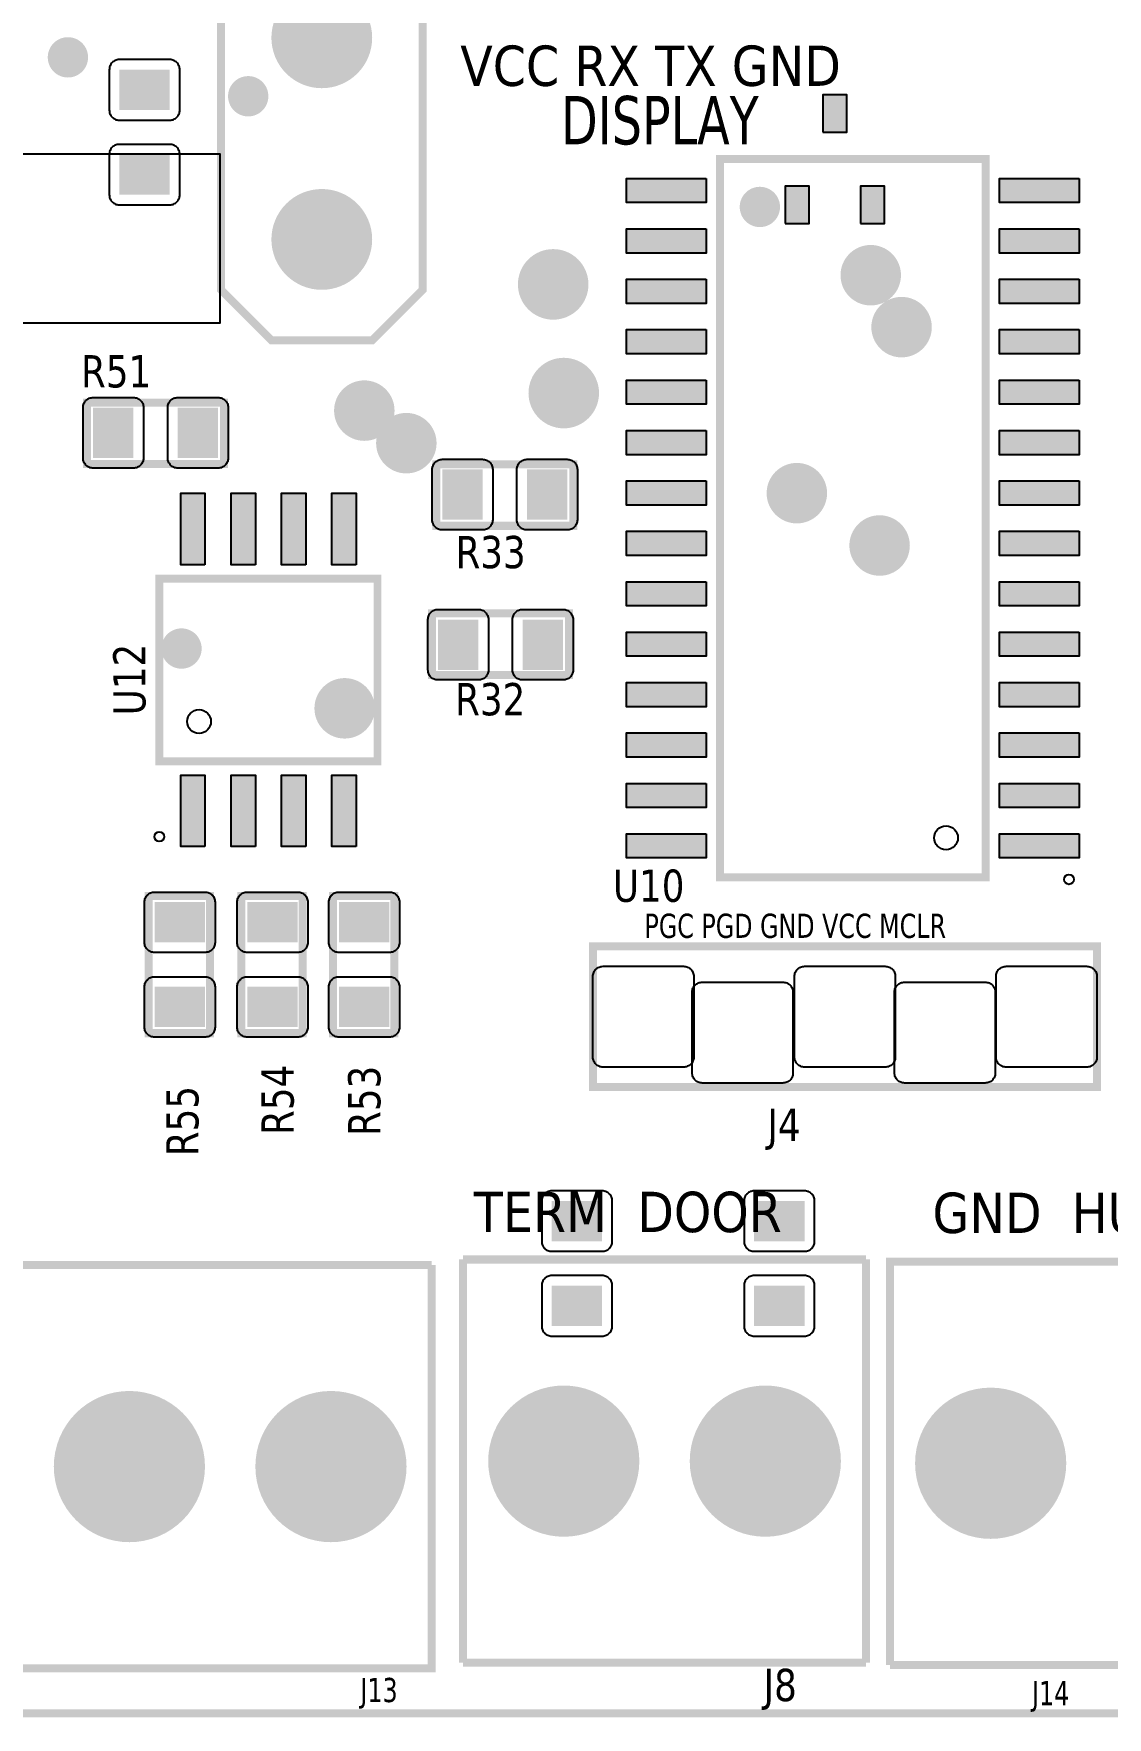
# Model space of a CAD drawing. Header units: millimetres. Extents: x 124 to 302, y 105 to 223.
# Drawn here: x 297.014 to 298.079, y 218.591 to 220.261 of the extents above; entities that cross this region are included whole.
import ezdxf

# ---------------------------------------------------------------- set-up
doc = ezdxf.new("R2010")
doc.units = ezdxf.units.MM
doc.layers.add('DESC', color=250, linetype='Continuous')
doc.styles.get("Standard").update_dxf_attribs({"font": 'tahoma.ttf'})

# ---------------------------------------------------------------- blocks, each defined once
blk = doc.blocks.new('RPAD')
blk.add_trace([(-0.5, -0.5), (-0.5, 0.5), (0.5, -0.5), (0.5, 0.5)])
blk = doc.blocks.new('EPAD')
at = {"const_width": 0.5}
blk.add_lwpolyline([(-0.25, 0, 1), (0.25, 0, 1)], format="xyb", close=True, dxfattribs=at)
blk = doc.blocks.new('PCB_CamaraClimatica')
for points, const_width in [([(147.0389, 110.574), (153.4499, 110.574), (153.4499, 115.4463), (147.0389, 115.4463), (147.0389, 110.574)], 0.008), ([(147.0389, 110.574), (153.4499, 110.574), (153.4499, 115.4463), (147.0389, 115.4463), (147.0389, 110.574)], 0.008), ([(147.0389, 110.574), (153.4499, 110.574), (153.4499, 115.4463), (147.0389, 115.4463), (147.0389, 110.574)], 0.008), ([(149.1809, 112.2859), (149.1809, 111.9859), (149.1309, 111.9359), (149.0309, 111.9359), (148.9809, 111.9859), (148.9809, 112.2859), (149.0309, 112.3359), (149.1309, 112.3359), (149.1809, 112.2859)], 0.008), ([(149.1809, 112.2859), (149.1809, 111.9859), (149.1309, 111.9359), (149.0309, 111.9359), (148.9809, 111.9859), (148.9809, 112.2859), (149.0309, 112.3359), (149.1309, 112.3359), (149.1809, 112.2859)], 0.008), ([(149.1809, 112.2859), (149.1809, 111.9859), (149.1309, 111.9359), (149.0309, 111.9359), (148.9809, 111.9859), (148.9809, 112.2859), (149.0309, 112.3359), (149.1309, 112.3359), (149.1809, 112.2859)], 0.008), ([(149.7396, 112.1157), (149.4759, 112.1157), (149.4759, 111.4031), (149.7396, 111.4031), (149.7396, 112.1157)], 0.00787), ([(149.7396, 112.1157), (149.4759, 112.1157), (149.4759, 111.4031), (149.7396, 111.4031), (149.7396, 112.1157)], 0.00787), ([(149.7396, 112.1157), (149.4759, 112.1157), (149.4759, 111.4031), (149.7396, 111.4031), (149.7396, 112.1157)], 0.00787), ([(148.848, 111.8131), (148.984, 111.8131), (148.984, 111.8741), (148.848, 111.8741), (148.848, 111.8131)], 0.008), ([(148.848, 111.8131), (148.984, 111.8131), (148.984, 111.8741), (148.848, 111.8741), (148.848, 111.8131)], 0.008), ([(148.848, 111.8131), (148.984, 111.8131), (148.984, 111.8741), (148.848, 111.8741), (148.848, 111.8131)], 0.008), ([(149.1945, 111.7518), (149.3305, 111.7518), (149.3305, 111.8128), (149.1945, 111.8128), (149.1945, 111.7518)], 0.008), ([(149.1945, 111.7518), (149.3305, 111.7518), (149.3305, 111.8128), (149.1945, 111.8128), (149.1945, 111.7518)], 0.008), ([(149.1945, 111.7518), (149.3305, 111.7518), (149.3305, 111.8128), (149.1945, 111.8128), (149.1945, 111.7518)], 0.008), ([(149.1362, 111.5183), (149.1362, 111.6994), (148.9197, 111.6994), (148.9197, 111.5183), (149.1362, 111.5183)], 0.00787), ([(149.1362, 111.5183), (149.1362, 111.6994), (148.9197, 111.6994), (148.9197, 111.5183), (149.1362, 111.5183)], 0.00787), ([(149.1362, 111.5183), (149.1362, 111.6994), (148.9197, 111.6994), (148.9197, 111.5183), (149.1362, 111.5183)], 0.00787), ([(149.1902, 111.6039), (149.3262, 111.6039), (149.3262, 111.6649), (149.1902, 111.6649), (149.1902, 111.6039)], 0.008), ([(149.1902, 111.6039), (149.3262, 111.6039), (149.3262, 111.6649), (149.1902, 111.6649), (149.1902, 111.6039)], 0.008), ([(149.1902, 111.6039), (149.3262, 111.6039), (149.3262, 111.6649), (149.1902, 111.6649), (149.1902, 111.6039)], 0.008), ([(148.909, 111.2486), (148.97, 111.2486), (148.97, 111.3846), (148.909, 111.3846), (148.909, 111.2486)], 0.008), ([(148.909, 111.2486), (148.97, 111.2486), (148.97, 111.3846), (148.909, 111.3846), (148.909, 111.2486)], 0.008), ([(148.909, 111.2486), (148.97, 111.2486), (148.97, 111.3846), (148.909, 111.3846), (148.909, 111.2486)], 0.008), ([(149.001, 111.2486), (149.062, 111.2486), (149.062, 111.3846), (149.001, 111.3846), (149.001, 111.2486)], 0.008), ([(149.001, 111.2486), (149.062, 111.2486), (149.062, 111.3846), (149.001, 111.3846), (149.001, 111.2486)], 0.008), ([(149.001, 111.2486), (149.062, 111.2486), (149.062, 111.3846), (149.001, 111.3846), (149.001, 111.2486)], 0.008), ([(149.092, 111.2486), (149.153, 111.2486), (149.153, 111.3846), (149.092, 111.3846), (149.092, 111.2486)], 0.008), ([(149.092, 111.2486), (149.153, 111.2486), (149.153, 111.3846), (149.092, 111.3846), (149.092, 111.2486)], 0.008), ([(149.092, 111.2486), (149.153, 111.2486), (149.153, 111.3846), (149.092, 111.3846), (149.092, 111.2486)], 0.008), ([(149.35, 111.1952), (149.85, 111.1952), (149.85, 111.3346), (149.35, 111.3346), (149.35, 111.1952)], 0.008), ([(149.35, 111.1952), (149.85, 111.1952), (149.85, 111.3346), (149.35, 111.3346), (149.35, 111.1952)], 0.008), ([(149.35, 111.1952), (149.85, 111.1952), (149.85, 111.3346), (149.35, 111.3346), (149.35, 111.1952)], 0.008), ([(149.19, 111.0187), (149.19, 110.6187), (148.39, 110.6187)], 0.008), ([(148.39, 111.0187), (149.19, 111.0187)], 0.008), ([(149.19, 111.0187), (149.19, 110.6187), (148.39, 110.6187)], 0.008), ([(148.39, 111.0187), (149.19, 111.0187)], 0.008), ([(149.19, 111.0187), (149.19, 110.6187), (148.39, 110.6187)], 0.008), ([(148.39, 111.0187), (149.19, 111.0187)], 0.008), ([(149.221, 110.6241), (149.221, 111.0241)], 0.008), ([(149.621, 111.0241), (149.221, 111.0241)], 0.008), ([(149.221, 110.6241), (149.221, 111.0241)], 0.008), ([(149.621, 111.0241), (149.221, 111.0241)], 0.008), ([(149.221, 110.6241), (149.221, 111.0241)], 0.008), ([(149.621, 111.0241), (149.221, 111.0241)], 0.008), ([(149.621, 110.6241), (149.621, 111.0241)], 0.008), ([(149.621, 110.6241), (149.621, 111.0241)], 0.008), ([(149.621, 110.6241), (149.621, 111.0241)], 0.008), ([(149.6446, 110.622), (149.6446, 111.022), (150.4446, 111.022)], 0.008), ([(149.6446, 110.622), (149.6446, 111.022), (150.4446, 111.022)], 0.008), ([(149.6446, 110.622), (149.6446, 111.022), (150.4446, 111.022)], 0.008), ([(149.621, 110.6241), (149.221, 110.6241)], 0.008), ([(149.621, 110.6241), (149.221, 110.6241)], 0.008), ([(149.621, 110.6241), (149.221, 110.6241)], 0.008), ([(150.4446, 110.622), (149.6446, 110.622)], 0.008), ([(150.4446, 110.622), (149.6446, 110.622)], 0.008), ([(150.4446, 110.622), (149.6446, 110.622)], 0.008)]:
    blk.add_lwpolyline(points, dxfattribs=dict(const_width=const_width))
for points in [[(148.94, 112.1642), (148.94, 112.2042), (148.94, 112.2052), (148.9398, 112.2062), (148.9396, 112.2072), (148.9392, 112.2081), (148.9388, 112.209), (148.9383, 112.2098), (148.9378, 112.2106), (148.9371, 112.2113), (148.9364, 112.212), (148.9356, 112.2125), (148.9348, 112.213), (148.9339, 112.2134), (148.933, 112.2138), (148.932, 112.214), (148.931, 112.2142), (148.93, 112.2142), (148.88, 112.2142), (148.879, 112.2142), (148.878, 112.214), (148.877, 112.2138), (148.8761, 112.2134), (148.8752, 112.213), (148.8744, 112.2125), (148.8736, 112.212), (148.8729, 112.2113), (148.8723, 112.2106), (148.8717, 112.2098), (148.8712, 112.209), (148.8708, 112.2081), (148.8704, 112.2072), (148.8702, 112.2062), (148.8701, 112.2052), (148.87, 112.2042), (148.87, 112.1642), (148.8701, 112.1632), (148.8702, 112.1622), (148.8704, 112.1612), (148.8708, 112.1603), (148.8712, 112.1594), (148.8717, 112.1586), (148.8723, 112.1578), (148.8729, 112.1571), (148.8736, 112.1565), (148.8744, 112.1559), (148.8752, 112.1554), (148.8761, 112.155), (148.877, 112.1546), (148.878, 112.1544), (148.879, 112.1543), (148.88, 112.1542), (148.93, 112.1542), (148.931, 112.1543), (148.932, 112.1544), (148.933, 112.1546), (148.9339, 112.155), (148.9348, 112.1554), (148.9356, 112.1559), (148.9364, 112.1565), (148.9371, 112.1571), (148.9378, 112.1578), (148.9383, 112.1586), (148.9388, 112.1594), (148.9392, 112.1603), (148.9396, 112.1612), (148.9398, 112.1622), (148.94, 112.1632), (148.94, 112.1642)], [(149.578, 112.1423), (149.602, 112.1423), (149.602, 112.1793), (149.578, 112.1793), (149.578, 112.1423)], [(148.94, 112.0802), (148.94, 112.1202), (148.94, 112.1212), (148.9398, 112.1222), (148.9396, 112.1232), (148.9392, 112.1241), (148.9388, 112.125), (148.9383, 112.1258), (148.9378, 112.1266), (148.9371, 112.1273), (148.9364, 112.128), (148.9356, 112.1285), (148.9348, 112.129), (148.9339, 112.1294), (148.933, 112.1298), (148.932, 112.13), (148.931, 112.1302), (148.93, 112.1302), (148.88, 112.1302), (148.879, 112.1302), (148.878, 112.13), (148.877, 112.1298), (148.8761, 112.1294), (148.8752, 112.129), (148.8744, 112.1285), (148.8736, 112.128), (148.8729, 112.1273), (148.8723, 112.1266), (148.8717, 112.1258), (148.8712, 112.125), (148.8708, 112.1241), (148.8704, 112.1232), (148.8702, 112.1222), (148.8701, 112.1212), (148.87, 112.1202), (148.87, 112.0802), (148.8701, 112.0792), (148.8702, 112.0782), (148.8704, 112.0772), (148.8708, 112.0763), (148.8712, 112.0754), (148.8717, 112.0746), (148.8723, 112.0738), (148.8729, 112.0731), (148.8736, 112.0725), (148.8744, 112.0719), (148.8752, 112.0714), (148.8761, 112.071), (148.877, 112.0706), (148.878, 112.0704), (148.879, 112.0703), (148.88, 112.0702), (148.93, 112.0702), (148.931, 112.0703), (148.932, 112.0704), (148.933, 112.0706), (148.9339, 112.071), (148.9348, 112.0714), (148.9356, 112.0719), (148.9364, 112.0725), (148.9371, 112.0731), (148.9378, 112.0738), (148.9383, 112.0746), (148.9388, 112.0754), (148.9392, 112.0763), (148.9396, 112.0772), (148.9398, 112.0782), (148.94, 112.0792), (148.94, 112.0802)], [(149.4622, 112.0964), (149.4622, 112.0724), (149.3832, 112.0724), (149.3832, 112.0964), (149.4622, 112.0964)], [(149.8323, 112.0964), (149.8323, 112.0724), (149.7533, 112.0724), (149.7533, 112.0964), (149.8323, 112.0964)], [(149.5406, 112.0517), (149.5646, 112.0517), (149.5646, 112.0887), (149.5406, 112.0887), (149.5406, 112.0517)], [(149.6154, 112.0517), (149.6394, 112.0517), (149.6394, 112.0887), (149.6154, 112.0887), (149.6154, 112.0517)], [(149.4622, 112.0464), (149.4622, 112.0224), (149.3832, 112.0224), (149.3832, 112.0464), (149.4622, 112.0464)], [(149.8323, 112.0464), (149.8323, 112.0224), (149.7533, 112.0224), (149.7533, 112.0464), (149.8323, 112.0464)], [(149.4622, 111.9964), (149.4622, 111.9724), (149.3832, 111.9724), (149.3832, 111.9964), (149.4622, 111.9964)], [(149.8323, 111.9964), (149.8323, 111.9724), (149.7533, 111.9724), (149.7533, 111.9964), (149.8323, 111.9964)], [(149.4622, 111.9464), (149.4622, 111.9224), (149.3832, 111.9224), (149.3832, 111.9464), (149.4622, 111.9464)], [(149.8323, 111.9464), (149.8323, 111.9224), (149.7533, 111.9224), (149.7533, 111.9464), (149.8323, 111.9464)], [(149.4622, 111.8964), (149.4622, 111.8724), (149.3832, 111.8724), (149.3832, 111.8964), (149.4622, 111.8964)], [(149.8323, 111.8964), (149.8323, 111.8724), (149.7533, 111.8724), (149.7533, 111.8964), (149.8323, 111.8964)], [(148.854, 111.8791), (148.894, 111.8791), (148.895, 111.879), (148.896, 111.8789), (148.897, 111.8787), (148.8979, 111.8783), (148.8988, 111.8779), (148.8996, 111.8774), (148.9004, 111.8768), (148.9011, 111.8762), (148.9018, 111.8755), (148.9023, 111.8747), (148.9028, 111.8739), (148.9032, 111.873), (148.9036, 111.8721), (148.9038, 111.8711), (148.904, 111.8701), (148.904, 111.8691), (148.904, 111.8191), (148.904, 111.8181), (148.9038, 111.817), (148.9036, 111.8161), (148.9032, 111.8152), (148.9028, 111.8143), (148.9023, 111.8135), (148.9018, 111.8127), (148.9011, 111.812), (148.9004, 111.8113), (148.8996, 111.8108), (148.8988, 111.8103), (148.8979, 111.8099), (148.897, 111.8095), (148.896, 111.8093), (148.895, 111.8091), (148.894, 111.8091), (148.854, 111.8091), (148.853, 111.8091), (148.852, 111.8093), (148.851, 111.8095), (148.8501, 111.8099), (148.8492, 111.8103), (148.8484, 111.8108), (148.8476, 111.8113), (148.8469, 111.812), (148.8463, 111.8127), (148.8457, 111.8135), (148.8452, 111.8143), (148.8448, 111.8152), (148.8444, 111.8161), (148.8442, 111.817), (148.8441, 111.8181), (148.844, 111.8191), (148.844, 111.8691), (148.8441, 111.8701), (148.8442, 111.8711), (148.8444, 111.8721), (148.8448, 111.873), (148.8452, 111.8739), (148.8457, 111.8747), (148.8463, 111.8755), (148.8469, 111.8762), (148.8476, 111.8768), (148.8484, 111.8774), (148.8492, 111.8779), (148.8501, 111.8783), (148.851, 111.8787), (148.852, 111.8789), (148.853, 111.879), (148.854, 111.8791)], [(148.938, 111.8791), (148.978, 111.8791), (148.979, 111.879), (148.98, 111.8789), (148.981, 111.8787), (148.9819, 111.8783), (148.9828, 111.8779), (148.9836, 111.8774), (148.9844, 111.8768), (148.9851, 111.8762), (148.9858, 111.8755), (148.9863, 111.8747), (148.9868, 111.8739), (148.9872, 111.873), (148.9876, 111.8721), (148.9878, 111.8711), (148.988, 111.8701), (148.988, 111.8691), (148.988, 111.8191), (148.988, 111.8181), (148.9878, 111.817), (148.9876, 111.8161), (148.9872, 111.8152), (148.9868, 111.8143), (148.9863, 111.8135), (148.9858, 111.8127), (148.9851, 111.812), (148.9844, 111.8113), (148.9836, 111.8108), (148.9828, 111.8103), (148.9819, 111.8099), (148.981, 111.8095), (148.98, 111.8093), (148.979, 111.8091), (148.978, 111.8091), (148.938, 111.8091), (148.937, 111.8091), (148.936, 111.8093), (148.935, 111.8095), (148.9341, 111.8099), (148.9332, 111.8103), (148.9324, 111.8108), (148.9316, 111.8113), (148.9309, 111.812), (148.9303, 111.8127), (148.9297, 111.8135), (148.9292, 111.8143), (148.9288, 111.8152), (148.9284, 111.8161), (148.9282, 111.817), (148.9281, 111.8181), (148.928, 111.8191), (148.928, 111.8691), (148.9281, 111.8701), (148.9282, 111.8711), (148.9284, 111.8721), (148.9288, 111.873), (148.9292, 111.8739), (148.9297, 111.8747), (148.9303, 111.8755), (148.9309, 111.8762), (148.9316, 111.8768), (148.9324, 111.8774), (148.9332, 111.8779), (148.9341, 111.8783), (148.935, 111.8787), (148.936, 111.8789), (148.937, 111.879), (148.938, 111.8791)], [(149.4622, 111.8464), (149.4622, 111.8224), (149.3832, 111.8224), (149.3832, 111.8464), (149.4622, 111.8464)], [(149.8323, 111.8464), (149.8323, 111.8224), (149.7533, 111.8224), (149.7533, 111.8464), (149.8323, 111.8464)], [(149.2005, 111.8178), (149.2405, 111.8178), (149.2415, 111.8177), (149.2425, 111.8176), (149.2435, 111.8173), (149.2444, 111.817), (149.2453, 111.8166), (149.2461, 111.8161), (149.2469, 111.8155), (149.2476, 111.8149), (149.2482, 111.8142), (149.2488, 111.8134), (149.2493, 111.8126), (149.2497, 111.8117), (149.2501, 111.8108), (149.2503, 111.8098), (149.2504, 111.8088), (149.2505, 111.8078), (149.2505, 111.7578), (149.2504, 111.7567), (149.2503, 111.7557), (149.2501, 111.7548), (149.2497, 111.7538), (149.2493, 111.753), (149.2488, 111.7521), (149.2482, 111.7514), (149.2476, 111.7507), (149.2469, 111.75), (149.2461, 111.7495), (149.2453, 111.749), (149.2444, 111.7485), (149.2435, 111.7482), (149.2425, 111.748), (149.2415, 111.7478), (149.2405, 111.7478), (149.2005, 111.7478), (149.1995, 111.7478), (149.1985, 111.748), (149.1975, 111.7482), (149.1966, 111.7485), (149.1957, 111.749), (149.1949, 111.7495), (149.1941, 111.75), (149.1934, 111.7507), (149.1927, 111.7514), (149.1922, 111.7521), (149.1917, 111.753), (149.1913, 111.7538), (149.1909, 111.7548), (149.1907, 111.7557), (149.1905, 111.7567), (149.1905, 111.7578), (149.1905, 111.8078), (149.1905, 111.8088), (149.1907, 111.8098), (149.1909, 111.8108), (149.1913, 111.8117), (149.1917, 111.8126), (149.1922, 111.8134), (149.1927, 111.8142), (149.1934, 111.8149), (149.1941, 111.8155), (149.1949, 111.8161), (149.1957, 111.8166), (149.1966, 111.817), (149.1975, 111.8173), (149.1985, 111.8176), (149.1995, 111.8177), (149.2005, 111.8178)], [(149.2845, 111.8178), (149.3245, 111.8178), (149.3255, 111.8177), (149.3265, 111.8176), (149.3275, 111.8173), (149.3284, 111.817), (149.3293, 111.8166), (149.3301, 111.8161), (149.3309, 111.8155), (149.3316, 111.8149), (149.3322, 111.8142), (149.3328, 111.8134), (149.3333, 111.8126), (149.3337, 111.8117), (149.3341, 111.8108), (149.3343, 111.8098), (149.3344, 111.8088), (149.3345, 111.8078), (149.3345, 111.7578), (149.3344, 111.7567), (149.3343, 111.7557), (149.3341, 111.7548), (149.3337, 111.7538), (149.3333, 111.753), (149.3328, 111.7521), (149.3322, 111.7514), (149.3316, 111.7507), (149.3309, 111.75), (149.3301, 111.7495), (149.3293, 111.749), (149.3284, 111.7485), (149.3275, 111.7482), (149.3265, 111.748), (149.3255, 111.7478), (149.3245, 111.7478), (149.2845, 111.7478), (149.2835, 111.7478), (149.2825, 111.748), (149.2815, 111.7482), (149.2806, 111.7485), (149.2797, 111.749), (149.2789, 111.7495), (149.2781, 111.75), (149.2774, 111.7507), (149.2767, 111.7514), (149.2762, 111.7521), (149.2757, 111.753), (149.2753, 111.7538), (149.2749, 111.7548), (149.2747, 111.7557), (149.2745, 111.7567), (149.2745, 111.7578), (149.2745, 111.8078), (149.2745, 111.8088), (149.2747, 111.8098), (149.2749, 111.8108), (149.2753, 111.8117), (149.2757, 111.8126), (149.2762, 111.8134), (149.2767, 111.8142), (149.2774, 111.8149), (149.2781, 111.8155), (149.2789, 111.8161), (149.2797, 111.8166), (149.2806, 111.817), (149.2815, 111.8173), (149.2825, 111.8176), (149.2835, 111.8177), (149.2845, 111.8178)], [(149.4622, 111.7964), (149.4622, 111.7724), (149.3832, 111.7724), (149.3832, 111.7964), (149.4622, 111.7964)], [(149.8323, 111.7964), (149.8323, 111.7724), (149.7533, 111.7724), (149.7533, 111.7964), (149.8323, 111.7964)], [(148.965, 111.7131), (148.941, 111.7131), (148.941, 111.7841), (148.965, 111.7841), (148.965, 111.7131)], [(149.015, 111.7131), (148.991, 111.7131), (148.991, 111.7841), (149.015, 111.7841), (149.015, 111.7131)], [(149.065, 111.7131), (149.041, 111.7131), (149.041, 111.7841), (149.065, 111.7841), (149.065, 111.7131)], [(149.115, 111.7131), (149.091, 111.7131), (149.091, 111.7841), (149.115, 111.7841), (149.115, 111.7131)], [(149.4622, 111.7464), (149.4622, 111.7224), (149.3832, 111.7224), (149.3832, 111.7464), (149.4622, 111.7464)], [(149.8323, 111.7464), (149.8323, 111.7224), (149.7533, 111.7224), (149.7533, 111.7464), (149.8323, 111.7464)], [(149.4622, 111.6964), (149.4622, 111.6724), (149.3832, 111.6724), (149.3832, 111.6964), (149.4622, 111.6964)], [(149.8323, 111.6964), (149.8323, 111.6724), (149.7533, 111.6724), (149.7533, 111.6964), (149.8323, 111.6964)], [(149.2362, 111.5989), (149.1962, 111.5989), (149.1952, 111.5989), (149.1942, 111.5991), (149.1932, 111.5993), (149.1923, 111.5996), (149.1914, 111.6), (149.1906, 111.6005), (149.1898, 111.6011), (149.1891, 111.6017), (149.1885, 111.6025), (149.1879, 111.6032), (149.1874, 111.604), (149.187, 111.6049), (149.1867, 111.6058), (149.1864, 111.6068), (149.1863, 111.6078), (149.1862, 111.6089), (149.1862, 111.6589), (149.1863, 111.6599), (149.1864, 111.6609), (149.1867, 111.6619), (149.187, 111.6628), (149.1874, 111.6637), (149.1879, 111.6645), (149.1885, 111.6653), (149.1891, 111.666), (149.1898, 111.6666), (149.1906, 111.6672), (149.1914, 111.6677), (149.1923, 111.6681), (149.1932, 111.6684), (149.1942, 111.6687), (149.1952, 111.6688), (149.1962, 111.6689), (149.2362, 111.6689), (149.2373, 111.6688), (149.2383, 111.6687), (149.2392, 111.6684), (149.2402, 111.6681), (149.241, 111.6677), (149.2419, 111.6672), (149.2426, 111.6666), (149.2433, 111.666), (149.244, 111.6653), (149.2445, 111.6645), (149.245, 111.6637), (149.2455, 111.6628), (149.2458, 111.6619), (149.246, 111.6609), (149.2462, 111.6599), (149.2462, 111.6589), (149.2462, 111.6089), (149.2462, 111.6078), (149.246, 111.6068), (149.2458, 111.6058), (149.2455, 111.6049), (149.245, 111.604), (149.2445, 111.6032), (149.244, 111.6025), (149.2433, 111.6017), (149.2426, 111.6011), (149.2419, 111.6005), (149.241, 111.6), (149.2402, 111.5996), (149.2392, 111.5993), (149.2383, 111.5991), (149.2373, 111.5989), (149.2362, 111.5989)], [(149.3202, 111.5989), (149.2802, 111.5989), (149.2792, 111.5989), (149.2782, 111.5991), (149.2772, 111.5993), (149.2763, 111.5996), (149.2754, 111.6), (149.2746, 111.6005), (149.2738, 111.6011), (149.2731, 111.6017), (149.2725, 111.6025), (149.2719, 111.6032), (149.2714, 111.604), (149.271, 111.6049), (149.2707, 111.6058), (149.2704, 111.6068), (149.2703, 111.6078), (149.2702, 111.6089), (149.2702, 111.6589), (149.2703, 111.6599), (149.2704, 111.6609), (149.2707, 111.6619), (149.271, 111.6628), (149.2714, 111.6637), (149.2719, 111.6645), (149.2725, 111.6653), (149.2731, 111.666), (149.2738, 111.6666), (149.2746, 111.6672), (149.2754, 111.6677), (149.2763, 111.6681), (149.2772, 111.6684), (149.2782, 111.6687), (149.2792, 111.6688), (149.2802, 111.6689), (149.3202, 111.6689), (149.3213, 111.6688), (149.3223, 111.6687), (149.3232, 111.6684), (149.3242, 111.6681), (149.325, 111.6677), (149.3259, 111.6672), (149.3266, 111.6666), (149.3273, 111.666), (149.328, 111.6653), (149.3285, 111.6645), (149.329, 111.6637), (149.3295, 111.6628), (149.3298, 111.6619), (149.33, 111.6609), (149.3302, 111.6599), (149.3302, 111.6589), (149.3302, 111.6089), (149.3302, 111.6078), (149.33, 111.6068), (149.3298, 111.6058), (149.3295, 111.6049), (149.329, 111.604), (149.3285, 111.6032), (149.328, 111.6025), (149.3273, 111.6017), (149.3266, 111.6011), (149.3259, 111.6005), (149.325, 111.6), (149.3242, 111.5996), (149.3232, 111.5993), (149.3223, 111.5991), (149.3213, 111.5989), (149.3202, 111.5989)], [(149.4622, 111.6464), (149.4622, 111.6224), (149.3832, 111.6224), (149.3832, 111.6464), (149.4622, 111.6464)], [(149.8323, 111.6464), (149.8323, 111.6224), (149.7533, 111.6224), (149.7533, 111.6464), (149.8323, 111.6464)], [(149.4622, 111.5964), (149.4622, 111.5724), (149.3832, 111.5724), (149.3832, 111.5964), (149.4622, 111.5964)], [(149.8323, 111.5964), (149.8323, 111.5724), (149.7533, 111.5724), (149.7533, 111.5964), (149.8323, 111.5964)], [(149.4622, 111.5464), (149.4622, 111.5224), (149.3832, 111.5224), (149.3832, 111.5464), (149.4622, 111.5464)], [(149.8323, 111.5464), (149.8323, 111.5224), (149.7533, 111.5224), (149.7533, 111.5464), (149.8323, 111.5464)], [(148.965, 111.4336), (148.941, 111.4336), (148.941, 111.5046), (148.965, 111.5046), (148.965, 111.4336)], [(149.015, 111.4336), (148.991, 111.4336), (148.991, 111.5046), (149.015, 111.5046), (149.015, 111.4336)], [(149.065, 111.4336), (149.041, 111.4336), (149.041, 111.5046), (149.065, 111.5046), (149.065, 111.4336)], [(149.115, 111.4336), (149.091, 111.4336), (149.091, 111.5046), (149.115, 111.5046), (149.115, 111.4336)], [(149.4622, 111.4964), (149.4622, 111.4724), (149.3832, 111.4724), (149.3832, 111.4964), (149.4622, 111.4964)], [(149.8323, 111.4964), (149.8323, 111.4724), (149.7533, 111.4724), (149.7533, 111.4964), (149.8323, 111.4964)], [(149.4622, 111.4464), (149.4622, 111.4224), (149.3832, 111.4224), (149.3832, 111.4464), (149.4622, 111.4464)], [(149.8323, 111.4464), (149.8323, 111.4224), (149.7533, 111.4224), (149.7533, 111.4464), (149.8323, 111.4464)], [(148.975, 111.3786), (148.975, 111.3386), (148.9749, 111.3376), (148.9748, 111.3365), (148.9745, 111.3356), (148.9742, 111.3347), (148.9738, 111.3338), (148.9733, 111.333), (148.9727, 111.3322), (148.9721, 111.3315), (148.9714, 111.3308), (148.9706, 111.3303), (148.9698, 111.3298), (148.9689, 111.3294), (148.968, 111.329), (148.967, 111.3288), (148.966, 111.3286), (148.965, 111.3286), (148.915, 111.3286), (148.9139, 111.3286), (148.9129, 111.3288), (148.912, 111.329), (148.911, 111.3294), (148.9102, 111.3298), (148.9093, 111.3303), (148.9086, 111.3308), (148.9079, 111.3315), (148.9072, 111.3322), (148.9067, 111.333), (148.9062, 111.3338), (148.9057, 111.3347), (148.9054, 111.3356), (148.9052, 111.3365), (148.905, 111.3376), (148.905, 111.3386), (148.905, 111.3786), (148.905, 111.3796), (148.9052, 111.3806), (148.9054, 111.3816), (148.9057, 111.3825), (148.9062, 111.3834), (148.9067, 111.3842), (148.9072, 111.385), (148.9079, 111.3857), (148.9086, 111.3863), (148.9093, 111.3869), (148.9102, 111.3874), (148.911, 111.3878), (148.912, 111.3882), (148.9129, 111.3884), (148.9139, 111.3885), (148.915, 111.3886), (148.965, 111.3886), (148.966, 111.3885), (148.967, 111.3884), (148.968, 111.3882), (148.9689, 111.3878), (148.9698, 111.3874), (148.9706, 111.3869), (148.9714, 111.3863), (148.9721, 111.3857), (148.9727, 111.385), (148.9733, 111.3842), (148.9738, 111.3834), (148.9742, 111.3825), (148.9745, 111.3816), (148.9748, 111.3806), (148.9749, 111.3796), (148.975, 111.3786)], [(149.067, 111.3786), (149.067, 111.3386), (149.0669, 111.3376), (149.0668, 111.3365), (149.0665, 111.3356), (149.0662, 111.3347), (149.0658, 111.3338), (149.0653, 111.333), (149.0647, 111.3322), (149.0641, 111.3315), (149.0634, 111.3308), (149.0626, 111.3303), (149.0618, 111.3298), (149.0609, 111.3294), (149.06, 111.329), (149.059, 111.3288), (149.058, 111.3286), (149.057, 111.3286), (149.007, 111.3286), (149.0059, 111.3286), (149.0049, 111.3288), (149.004, 111.329), (149.003, 111.3294), (149.0022, 111.3298), (149.0013, 111.3303), (149.0006, 111.3308), (148.9999, 111.3315), (148.9992, 111.3322), (148.9987, 111.333), (148.9982, 111.3338), (148.9977, 111.3347), (148.9974, 111.3356), (148.9972, 111.3365), (148.997, 111.3376), (148.997, 111.3386), (148.997, 111.3786), (148.997, 111.3796), (148.9972, 111.3806), (148.9974, 111.3816), (148.9977, 111.3825), (148.9982, 111.3834), (148.9987, 111.3842), (148.9992, 111.385), (148.9999, 111.3857), (149.0006, 111.3863), (149.0013, 111.3869), (149.0022, 111.3874), (149.003, 111.3878), (149.004, 111.3882), (149.0049, 111.3884), (149.0059, 111.3885), (149.007, 111.3886), (149.057, 111.3886), (149.058, 111.3885), (149.059, 111.3884), (149.06, 111.3882), (149.0609, 111.3878), (149.0618, 111.3874), (149.0626, 111.3869), (149.0634, 111.3863), (149.0641, 111.3857), (149.0647, 111.385), (149.0653, 111.3842), (149.0658, 111.3834), (149.0662, 111.3825), (149.0665, 111.3816), (149.0668, 111.3806), (149.0669, 111.3796), (149.067, 111.3786)], [(149.158, 111.3786), (149.158, 111.3386), (149.1579, 111.3376), (149.1578, 111.3365), (149.1575, 111.3356), (149.1572, 111.3347), (149.1568, 111.3338), (149.1563, 111.333), (149.1557, 111.3322), (149.1551, 111.3315), (149.1544, 111.3308), (149.1536, 111.3303), (149.1528, 111.3298), (149.1519, 111.3294), (149.151, 111.329), (149.15, 111.3288), (149.149, 111.3286), (149.148, 111.3286), (149.098, 111.3286), (149.0969, 111.3286), (149.0959, 111.3288), (149.095, 111.329), (149.094, 111.3294), (149.0932, 111.3298), (149.0923, 111.3303), (149.0916, 111.3308), (149.0909, 111.3315), (149.0902, 111.3322), (149.0897, 111.333), (149.0892, 111.3338), (149.0887, 111.3347), (149.0884, 111.3356), (149.0882, 111.3365), (149.088, 111.3376), (149.088, 111.3386), (149.088, 111.3786), (149.088, 111.3796), (149.0882, 111.3806), (149.0884, 111.3816), (149.0887, 111.3825), (149.0892, 111.3834), (149.0897, 111.3842), (149.0902, 111.385), (149.0909, 111.3857), (149.0916, 111.3863), (149.0923, 111.3869), (149.0932, 111.3874), (149.094, 111.3878), (149.095, 111.3882), (149.0959, 111.3884), (149.0969, 111.3885), (149.098, 111.3886), (149.148, 111.3886), (149.149, 111.3885), (149.15, 111.3884), (149.151, 111.3882), (149.1519, 111.3878), (149.1528, 111.3874), (149.1536, 111.3869), (149.1544, 111.3863), (149.1551, 111.3857), (149.1557, 111.385), (149.1563, 111.3842), (149.1568, 111.3834), (149.1572, 111.3825), (149.1575, 111.3816), (149.1578, 111.3806), (149.1579, 111.3796), (149.158, 111.3786)], [(149.36, 111.3149), (149.44, 111.3149), (149.441, 111.3148), (149.442, 111.3147), (149.443, 111.3144), (149.4439, 111.3141), (149.4448, 111.3137), (149.4456, 111.3132), (149.4464, 111.3126), (149.4471, 111.312), (149.4477, 111.3113), (149.4483, 111.3105), (149.4488, 111.3097), (149.4492, 111.3088), (149.4495, 111.3079), (149.4498, 111.3069), (149.4499, 111.3059), (149.45, 111.3049), (149.45, 111.2249), (149.4499, 111.2238), (149.4498, 111.2228), (149.4495, 111.2219), (149.4492, 111.221), (149.4488, 111.2201), (149.4483, 111.2193), (149.4477, 111.2185), (149.4471, 111.2178), (149.4464, 111.2171), (149.4456, 111.2166), (149.4448, 111.2161), (149.4439, 111.2157), (149.443, 111.2153), (149.442, 111.2151), (149.441, 111.2149), (149.44, 111.2149), (149.36, 111.2149), (149.3589, 111.2149), (149.3579, 111.2151), (149.357, 111.2153), (149.356, 111.2157), (149.3552, 111.2161), (149.3543, 111.2166), (149.3536, 111.2171), (149.3529, 111.2178), (149.3522, 111.2185), (149.3517, 111.2193), (149.3512, 111.2201), (149.3507, 111.221), (149.3504, 111.2219), (149.3502, 111.2228), (149.35, 111.2238), (149.35, 111.2249), (149.35, 111.3049), (149.35, 111.3059), (149.3502, 111.3069), (149.3504, 111.3079), (149.3507, 111.3088), (149.3512, 111.3097), (149.3517, 111.3105), (149.3522, 111.3113), (149.3529, 111.312), (149.3536, 111.3126), (149.3543, 111.3132), (149.3552, 111.3137), (149.356, 111.3141), (149.357, 111.3144), (149.3579, 111.3147), (149.3589, 111.3148), (149.36, 111.3149)], [(149.56, 111.3149), (149.64, 111.3149), (149.641, 111.3148), (149.642, 111.3147), (149.643, 111.3144), (149.6439, 111.3141), (149.6448, 111.3137), (149.6456, 111.3132), (149.6464, 111.3126), (149.6471, 111.312), (149.6477, 111.3113), (149.6483, 111.3105), (149.6488, 111.3097), (149.6492, 111.3088), (149.6495, 111.3079), (149.6498, 111.3069), (149.6499, 111.3059), (149.65, 111.3049), (149.65, 111.2249), (149.6499, 111.2238), (149.6498, 111.2228), (149.6495, 111.2219), (149.6492, 111.221), (149.6488, 111.2201), (149.6483, 111.2193), (149.6477, 111.2185), (149.6471, 111.2178), (149.6464, 111.2171), (149.6456, 111.2166), (149.6448, 111.2161), (149.6439, 111.2157), (149.643, 111.2153), (149.642, 111.2151), (149.641, 111.2149), (149.64, 111.2149), (149.56, 111.2149), (149.5589, 111.2149), (149.5579, 111.2151), (149.557, 111.2153), (149.556, 111.2157), (149.5552, 111.2161), (149.5543, 111.2166), (149.5536, 111.2171), (149.5529, 111.2178), (149.5522, 111.2185), (149.5517, 111.2193), (149.5512, 111.2201), (149.5507, 111.221), (149.5504, 111.2219), (149.5502, 111.2228), (149.55, 111.2238), (149.55, 111.2249), (149.55, 111.3049), (149.55, 111.3059), (149.5502, 111.3069), (149.5504, 111.3079), (149.5507, 111.3088), (149.5512, 111.3097), (149.5517, 111.3105), (149.5522, 111.3113), (149.5529, 111.312), (149.5536, 111.3126), (149.5543, 111.3132), (149.5552, 111.3137), (149.556, 111.3141), (149.557, 111.3144), (149.5579, 111.3147), (149.5589, 111.3148), (149.56, 111.3149)], [(149.76, 111.3149), (149.84, 111.3149), (149.841, 111.3148), (149.842, 111.3147), (149.843, 111.3144), (149.8439, 111.3141), (149.8448, 111.3137), (149.8456, 111.3132), (149.8464, 111.3126), (149.8471, 111.312), (149.8477, 111.3113), (149.8483, 111.3105), (149.8488, 111.3097), (149.8492, 111.3088), (149.8495, 111.3079), (149.8498, 111.3069), (149.8499, 111.3059), (149.85, 111.3049), (149.85, 111.2249), (149.8499, 111.2238), (149.8498, 111.2228), (149.8495, 111.2219), (149.8492, 111.221), (149.8488, 111.2201), (149.8483, 111.2193), (149.8477, 111.2185), (149.8471, 111.2178), (149.8464, 111.2171), (149.8456, 111.2166), (149.8448, 111.2161), (149.8439, 111.2157), (149.843, 111.2153), (149.842, 111.2151), (149.841, 111.2149), (149.84, 111.2149), (149.76, 111.2149), (149.7589, 111.2149), (149.7579, 111.2151), (149.757, 111.2153), (149.756, 111.2157), (149.7552, 111.2161), (149.7543, 111.2166), (149.7536, 111.2171), (149.7529, 111.2178), (149.7522, 111.2185), (149.7517, 111.2193), (149.7512, 111.2201), (149.7507, 111.221), (149.7504, 111.2219), (149.7502, 111.2228), (149.75, 111.2238), (149.75, 111.2249), (149.75, 111.3049), (149.75, 111.3059), (149.7502, 111.3069), (149.7504, 111.3079), (149.7507, 111.3088), (149.7512, 111.3097), (149.7517, 111.3105), (149.7522, 111.3113), (149.7529, 111.312), (149.7536, 111.3126), (149.7543, 111.3132), (149.7552, 111.3137), (149.756, 111.3141), (149.757, 111.3144), (149.7579, 111.3147), (149.7589, 111.3148), (149.76, 111.3149)], [(148.975, 111.2946), (148.975, 111.2546), (148.9749, 111.2536), (148.9748, 111.2525), (148.9745, 111.2516), (148.9742, 111.2507), (148.9738, 111.2498), (148.9733, 111.249), (148.9727, 111.2482), (148.9721, 111.2475), (148.9714, 111.2468), (148.9706, 111.2463), (148.9698, 111.2458), (148.9689, 111.2454), (148.968, 111.245), (148.967, 111.2448), (148.966, 111.2446), (148.965, 111.2446), (148.915, 111.2446), (148.9139, 111.2446), (148.9129, 111.2448), (148.912, 111.245), (148.911, 111.2454), (148.9102, 111.2458), (148.9093, 111.2463), (148.9086, 111.2468), (148.9079, 111.2475), (148.9072, 111.2482), (148.9067, 111.249), (148.9062, 111.2498), (148.9057, 111.2507), (148.9054, 111.2516), (148.9052, 111.2525), (148.905, 111.2536), (148.905, 111.2546), (148.905, 111.2946), (148.905, 111.2956), (148.9052, 111.2966), (148.9054, 111.2976), (148.9057, 111.2985), (148.9062, 111.2994), (148.9067, 111.3002), (148.9072, 111.301), (148.9079, 111.3017), (148.9086, 111.3023), (148.9093, 111.3029), (148.9102, 111.3034), (148.911, 111.3038), (148.912, 111.3042), (148.9129, 111.3044), (148.9139, 111.3045), (148.915, 111.3046), (148.965, 111.3046), (148.966, 111.3045), (148.967, 111.3044), (148.968, 111.3042), (148.9689, 111.3038), (148.9698, 111.3034), (148.9706, 111.3029), (148.9714, 111.3023), (148.9721, 111.3017), (148.9727, 111.301), (148.9733, 111.3002), (148.9738, 111.2994), (148.9742, 111.2985), (148.9745, 111.2976), (148.9748, 111.2966), (148.9749, 111.2956), (148.975, 111.2946)], [(149.067, 111.2946), (149.067, 111.2546), (149.0669, 111.2536), (149.0668, 111.2525), (149.0665, 111.2516), (149.0662, 111.2507), (149.0658, 111.2498), (149.0653, 111.249), (149.0647, 111.2482), (149.0641, 111.2475), (149.0634, 111.2468), (149.0626, 111.2463), (149.0618, 111.2458), (149.0609, 111.2454), (149.06, 111.245), (149.059, 111.2448), (149.058, 111.2446), (149.057, 111.2446), (149.007, 111.2446), (149.0059, 111.2446), (149.0049, 111.2448), (149.004, 111.245), (149.003, 111.2454), (149.0022, 111.2458), (149.0013, 111.2463), (149.0006, 111.2468), (148.9999, 111.2475), (148.9992, 111.2482), (148.9987, 111.249), (148.9982, 111.2498), (148.9977, 111.2507), (148.9974, 111.2516), (148.9972, 111.2525), (148.997, 111.2536), (148.997, 111.2546), (148.997, 111.2946), (148.997, 111.2956), (148.9972, 111.2966), (148.9974, 111.2976), (148.9977, 111.2985), (148.9982, 111.2994), (148.9987, 111.3002), (148.9992, 111.301), (148.9999, 111.3017), (149.0006, 111.3023), (149.0013, 111.3029), (149.0022, 111.3034), (149.003, 111.3038), (149.004, 111.3042), (149.0049, 111.3044), (149.0059, 111.3045), (149.007, 111.3046), (149.057, 111.3046), (149.058, 111.3045), (149.059, 111.3044), (149.06, 111.3042), (149.0609, 111.3038), (149.0618, 111.3034), (149.0626, 111.3029), (149.0634, 111.3023), (149.0641, 111.3017), (149.0647, 111.301), (149.0653, 111.3002), (149.0658, 111.2994), (149.0662, 111.2985), (149.0665, 111.2976), (149.0668, 111.2966), (149.0669, 111.2956), (149.067, 111.2946)], [(149.158, 111.2946), (149.158, 111.2546), (149.1579, 111.2536), (149.1578, 111.2525), (149.1575, 111.2516), (149.1572, 111.2507), (149.1568, 111.2498), (149.1563, 111.249), (149.1557, 111.2482), (149.1551, 111.2475), (149.1544, 111.2468), (149.1536, 111.2463), (149.1528, 111.2458), (149.1519, 111.2454), (149.151, 111.245), (149.15, 111.2448), (149.149, 111.2446), (149.148, 111.2446), (149.098, 111.2446), (149.0969, 111.2446), (149.0959, 111.2448), (149.095, 111.245), (149.094, 111.2454), (149.0932, 111.2458), (149.0923, 111.2463), (149.0916, 111.2468), (149.0909, 111.2475), (149.0902, 111.2482), (149.0897, 111.249), (149.0892, 111.2498), (149.0887, 111.2507), (149.0884, 111.2516), (149.0882, 111.2525), (149.088, 111.2536), (149.088, 111.2546), (149.088, 111.2946), (149.088, 111.2956), (149.0882, 111.2966), (149.0884, 111.2976), (149.0887, 111.2985), (149.0892, 111.2994), (149.0897, 111.3002), (149.0902, 111.301), (149.0909, 111.3017), (149.0916, 111.3023), (149.0923, 111.3029), (149.0932, 111.3034), (149.094, 111.3038), (149.095, 111.3042), (149.0959, 111.3044), (149.0969, 111.3045), (149.098, 111.3046), (149.148, 111.3046), (149.149, 111.3045), (149.15, 111.3044), (149.151, 111.3042), (149.1519, 111.3038), (149.1528, 111.3034), (149.1536, 111.3029), (149.1544, 111.3023), (149.1551, 111.3017), (149.1557, 111.301), (149.1563, 111.3002), (149.1568, 111.2994), (149.1572, 111.2985), (149.1575, 111.2976), (149.1578, 111.2966), (149.1579, 111.2956), (149.158, 111.2946)], [(149.4584, 111.2991), (149.5384, 111.2991), (149.5394, 111.2991), (149.5404, 111.2989), (149.5414, 111.2987), (149.5423, 111.2984), (149.5432, 111.298), (149.544, 111.2975), (149.5448, 111.2969), (149.5455, 111.2963), (149.5462, 111.2955), (149.5467, 111.2948), (149.5472, 111.294), (149.5476, 111.2931), (149.548, 111.2922), (149.5482, 111.2912), (149.5484, 111.2902), (149.5484, 111.2891), (149.5484, 111.2091), (149.5484, 111.2081), (149.5482, 111.2071), (149.548, 111.2061), (149.5476, 111.2052), (149.5472, 111.2043), (149.5467, 111.2035), (149.5462, 111.2027), (149.5455, 111.202), (149.5448, 111.2014), (149.544, 111.2008), (149.5432, 111.2003), (149.5423, 111.1999), (149.5414, 111.1996), (149.5404, 111.1993), (149.5394, 111.1992), (149.5384, 111.1991), (149.4584, 111.1991), (149.4574, 111.1992), (149.4564, 111.1993), (149.4554, 111.1996), (149.4545, 111.1999), (149.4536, 111.2003), (149.4528, 111.2008), (149.452, 111.2014), (149.4513, 111.202), (149.4507, 111.2027), (149.4501, 111.2035), (149.4496, 111.2043), (149.4492, 111.2052), (149.4488, 111.2061), (149.4486, 111.2071), (149.4485, 111.2081), (149.4484, 111.2091), (149.4484, 111.2891), (149.4485, 111.2902), (149.4486, 111.2912), (149.4488, 111.2922), (149.4492, 111.2931), (149.4496, 111.294), (149.4501, 111.2948), (149.4507, 111.2955), (149.4513, 111.2963), (149.452, 111.2969), (149.4528, 111.2975), (149.4536, 111.298), (149.4545, 111.2984), (149.4554, 111.2987), (149.4564, 111.2989), (149.4574, 111.2991), (149.4584, 111.2991)], [(149.6592, 111.2991), (149.7392, 111.2991), (149.7402, 111.2991), (149.7412, 111.2989), (149.7422, 111.2987), (149.7431, 111.2984), (149.744, 111.298), (149.7448, 111.2975), (149.7456, 111.2969), (149.7463, 111.2963), (149.7469, 111.2955), (149.7475, 111.2948), (149.748, 111.294), (149.7484, 111.2931), (149.7487, 111.2922), (149.749, 111.2912), (149.7491, 111.2902), (149.7492, 111.2891), (149.7492, 111.2091), (149.7491, 111.2081), (149.749, 111.2071), (149.7487, 111.2061), (149.7484, 111.2052), (149.748, 111.2043), (149.7475, 111.2035), (149.7469, 111.2027), (149.7463, 111.202), (149.7456, 111.2014), (149.7448, 111.2008), (149.744, 111.2003), (149.7431, 111.1999), (149.7422, 111.1996), (149.7412, 111.1993), (149.7402, 111.1992), (149.7392, 111.1991), (149.6592, 111.1991), (149.6582, 111.1992), (149.6571, 111.1993), (149.6562, 111.1996), (149.6553, 111.1999), (149.6544, 111.2003), (149.6536, 111.2008), (149.6528, 111.2014), (149.6521, 111.202), (149.6514, 111.2027), (149.6509, 111.2035), (149.6504, 111.2043), (149.65, 111.2052), (149.6496, 111.2061), (149.6494, 111.2071), (149.6492, 111.2081), (149.6492, 111.2091), (149.6492, 111.2891), (149.6492, 111.2902), (149.6494, 111.2912), (149.6496, 111.2922), (149.65, 111.2931), (149.6504, 111.294), (149.6509, 111.2948), (149.6514, 111.2955), (149.6521, 111.2963), (149.6528, 111.2969), (149.6536, 111.2975), (149.6544, 111.298), (149.6553, 111.2984), (149.6562, 111.2987), (149.6571, 111.2989), (149.6582, 111.2991), (149.6592, 111.2991)], [(149.3691, 111.0422), (149.3691, 111.0822), (149.3691, 111.0832), (149.3689, 111.0842), (149.3687, 111.0852), (149.3684, 111.0861), (149.3679, 111.087), (149.3675, 111.0878), (149.3669, 111.0886), (149.3662, 111.0893), (149.3655, 111.0899), (149.3648, 111.0905), (149.3639, 111.091), (149.3631, 111.0914), (149.3621, 111.0917), (149.3612, 111.092), (149.3602, 111.0921), (149.3591, 111.0922), (149.3091, 111.0922), (149.3081, 111.0921), (149.3071, 111.092), (149.3061, 111.0917), (149.3052, 111.0914), (149.3043, 111.091), (149.3035, 111.0905), (149.3027, 111.0899), (149.302, 111.0893), (149.3014, 111.0886), (149.3008, 111.0878), (149.3003, 111.087), (149.2999, 111.0861), (149.2996, 111.0852), (149.2993, 111.0842), (149.2992, 111.0832), (149.2991, 111.0822), (149.2991, 111.0422), (149.2992, 111.0411), (149.2993, 111.0401), (149.2996, 111.0391), (149.2999, 111.0382), (149.3003, 111.0373), (149.3008, 111.0365), (149.3014, 111.0358), (149.302, 111.035), (149.3027, 111.0344), (149.3035, 111.0338), (149.3043, 111.0333), (149.3052, 111.0329), (149.3061, 111.0326), (149.3071, 111.0324), (149.3081, 111.0322), (149.3091, 111.0322), (149.3591, 111.0322), (149.3602, 111.0322), (149.3612, 111.0324), (149.3621, 111.0326), (149.3631, 111.0329), (149.3639, 111.0333), (149.3648, 111.0338), (149.3655, 111.0344), (149.3662, 111.035), (149.3669, 111.0358), (149.3675, 111.0365), (149.3679, 111.0373), (149.3684, 111.0382), (149.3687, 111.0391), (149.3689, 111.0401), (149.3691, 111.0411), (149.3691, 111.0422)], [(149.5699, 111.0422), (149.5699, 111.0822), (149.5699, 111.0832), (149.5697, 111.0842), (149.5695, 111.0852), (149.5692, 111.0861), (149.5687, 111.087), (149.5682, 111.0878), (149.5677, 111.0886), (149.567, 111.0893), (149.5663, 111.0899), (149.5656, 111.0905), (149.5647, 111.091), (149.5639, 111.0914), (149.5629, 111.0917), (149.562, 111.092), (149.561, 111.0921), (149.5599, 111.0922), (149.5099, 111.0922), (149.5089, 111.0921), (149.5079, 111.092), (149.5069, 111.0917), (149.506, 111.0914), (149.5051, 111.091), (149.5043, 111.0905), (149.5035, 111.0899), (149.5028, 111.0893), (149.5022, 111.0886), (149.5016, 111.0878), (149.5011, 111.087), (149.5007, 111.0861), (149.5004, 111.0852), (149.5001, 111.0842), (149.5, 111.0832), (149.4999, 111.0822), (149.4999, 111.0422), (149.5, 111.0411), (149.5001, 111.0401), (149.5004, 111.0391), (149.5007, 111.0382), (149.5011, 111.0373), (149.5016, 111.0365), (149.5022, 111.0358), (149.5028, 111.035), (149.5035, 111.0344), (149.5043, 111.0338), (149.5051, 111.0333), (149.506, 111.0329), (149.5069, 111.0326), (149.5079, 111.0324), (149.5089, 111.0322), (149.5099, 111.0322), (149.5599, 111.0322), (149.561, 111.0322), (149.562, 111.0324), (149.5629, 111.0326), (149.5639, 111.0329), (149.5647, 111.0333), (149.5656, 111.0338), (149.5663, 111.0344), (149.567, 111.035), (149.5677, 111.0358), (149.5682, 111.0365), (149.5687, 111.0373), (149.5692, 111.0382), (149.5695, 111.0391), (149.5697, 111.0401), (149.5699, 111.0411), (149.5699, 111.0422)], [(149.3691, 110.9582), (149.3691, 110.9982), (149.3691, 110.9992), (149.3689, 111.0002), (149.3687, 111.0012), (149.3684, 111.0021), (149.3679, 111.003), (149.3675, 111.0038), (149.3669, 111.0046), (149.3662, 111.0053), (149.3655, 111.0059), (149.3648, 111.0065), (149.3639, 111.007), (149.3631, 111.0074), (149.3621, 111.0077), (149.3612, 111.008), (149.3602, 111.0081), (149.3591, 111.0082), (149.3091, 111.0082), (149.3081, 111.0081), (149.3071, 111.008), (149.3061, 111.0077), (149.3052, 111.0074), (149.3043, 111.007), (149.3035, 111.0065), (149.3027, 111.0059), (149.302, 111.0053), (149.3014, 111.0046), (149.3008, 111.0038), (149.3003, 111.003), (149.2999, 111.0021), (149.2996, 111.0012), (149.2993, 111.0002), (149.2992, 110.9992), (149.2991, 110.9982), (149.2991, 110.9582), (149.2992, 110.9571), (149.2993, 110.9561), (149.2996, 110.9551), (149.2999, 110.9542), (149.3003, 110.9533), (149.3008, 110.9525), (149.3014, 110.9518), (149.302, 110.951), (149.3027, 110.9504), (149.3035, 110.9498), (149.3043, 110.9493), (149.3052, 110.9489), (149.3061, 110.9486), (149.3071, 110.9484), (149.3081, 110.9482), (149.3091, 110.9482), (149.3591, 110.9482), (149.3602, 110.9482), (149.3612, 110.9484), (149.3621, 110.9486), (149.3631, 110.9489), (149.3639, 110.9493), (149.3648, 110.9498), (149.3655, 110.9504), (149.3662, 110.951), (149.3669, 110.9518), (149.3675, 110.9525), (149.3679, 110.9533), (149.3684, 110.9542), (149.3687, 110.9551), (149.3689, 110.9561), (149.3691, 110.9571), (149.3691, 110.9582)], [(149.5699, 110.9582), (149.5699, 110.9982), (149.5699, 110.9992), (149.5697, 111.0002), (149.5695, 111.0012), (149.5692, 111.0021), (149.5687, 111.003), (149.5682, 111.0038), (149.5677, 111.0046), (149.567, 111.0053), (149.5663, 111.0059), (149.5656, 111.0065), (149.5647, 111.007), (149.5639, 111.0074), (149.5629, 111.0077), (149.562, 111.008), (149.561, 111.0081), (149.5599, 111.0082), (149.5099, 111.0082), (149.5089, 111.0081), (149.5079, 111.008), (149.5069, 111.0077), (149.506, 111.0074), (149.5051, 111.007), (149.5043, 111.0065), (149.5035, 111.0059), (149.5028, 111.0053), (149.5022, 111.0046), (149.5016, 111.0038), (149.5011, 111.003), (149.5007, 111.0021), (149.5004, 111.0012), (149.5001, 111.0002), (149.5, 110.9992), (149.4999, 110.9982), (149.4999, 110.9582), (149.5, 110.9571), (149.5001, 110.9561), (149.5004, 110.9551), (149.5007, 110.9542), (149.5011, 110.9533), (149.5016, 110.9525), (149.5022, 110.9518), (149.5028, 110.951), (149.5035, 110.9504), (149.5043, 110.9498), (149.5051, 110.9493), (149.506, 110.9489), (149.5069, 110.9486), (149.5079, 110.9484), (149.5089, 110.9482), (149.5099, 110.9482), (149.5599, 110.9482), (149.561, 110.9482), (149.562, 110.9484), (149.5629, 110.9486), (149.5639, 110.9489), (149.5647, 110.9493), (149.5656, 110.9498), (149.5663, 110.9504), (149.567, 110.951), (149.5677, 110.9518), (149.5682, 110.9525), (149.5687, 110.9533), (149.5692, 110.9542), (149.5695, 110.9551), (149.5697, 110.9561), (149.5699, 110.9571), (149.5699, 110.9582)]]:
    blk.add_lwpolyline(points, close=True)
blk.add_lwpolyline([(148.3345, 111.9532), (148.9802, 111.9532), (148.9802, 112.1206), (148.3345, 112.1206), (148.3345, 111.9532)])
for centre, radius in [((148.9591, 111.5577), 0.0118), ((148.9591, 111.5577), 0.0118), ((148.9591, 111.5577), 0.0118), ((148.9197, 111.4435), 0.00492), ((148.9197, 111.4435), 0.00492), ((148.9197, 111.4435), 0.00492), ((149.7003, 111.4424), 0.0118), ((149.7003, 111.4424), 0.0118), ((149.7003, 111.4424), 0.0118), ((149.8223, 111.4011), 0.00492), ((149.8223, 111.4011), 0.00492), ((149.8223, 111.4011), 0.00492)]:
    blk.add_circle(centre, radius)
for name, p, xscale, yscale in [('EPAD', (149.0809, 112.2359), 0.1, 0.1), ('EPAD', (148.829, 112.2165), 0.04, 0.04), ('EPAD', (149.0079, 112.1779), 0.04, 0.04), ('EPAD', (149.0809, 112.0359), 0.1, 0.1), ('EPAD', (149.5156, 112.0681), 0.04, 0.04), ('EPAD', (149.3105, 111.9913), 0.07, 0.07), ('EPAD', (149.6256, 112.0004), 0.06, 0.06), ('EPAD', (149.6562, 111.9489), 0.06, 0.06), ('EPAD', (149.321, 111.8835), 0.07, 0.07), ('EPAD', (149.1231, 111.8661), 0.06, 0.06), ('RPAD', (148.874, 111.8441), 0.04, 0.05), ('RPAD', (148.958, 111.8441), 0.04, 0.05), ('EPAD', (149.1648, 111.8338), 0.06, 0.06), ('RPAD', (149.2205, 111.7828), 0.04, 0.05), ('RPAD', (149.3045, 111.7828), 0.04, 0.05), ('EPAD', (149.5523, 111.7842), 0.06, 0.06), ('EPAD', (149.6344, 111.7323), 0.06, 0.06), ('EPAD', (148.9417, 111.6301), 0.04, 0.04), ('EPAD', (149.1036, 111.5708), 0.06, 0.06), ('EPAD', (148.89, 110.8187), 0.15, 0.15), ('EPAD', (149.09, 110.8187), 0.15, 0.15), ('EPAD', (149.321, 110.8241), 0.15, 0.15), ('EPAD', (149.521, 110.8241), 0.15, 0.15), ('EPAD', (149.7446, 110.822), 0.15, 0.15)]:
    blk.add_blockref(name, p, dxfattribs=dict(xscale=xscale, yscale=yscale))
for p, xscale, yscale, rotation in [((148.905, 112.1842), 0.04, 0.05, 270), ((149.59, 112.1608), 0.024, 0.037, 180), ((148.905, 112.1002), 0.04, 0.05, 270), ((149.4227, 112.0844), 0.024, 0.079, 270), ((149.7928, 112.0844), 0.024, 0.079, 270), ((149.5526, 112.0702), 0.024, 0.037, 180), ((149.6274, 112.0702), 0.024, 0.037, 180), ((149.4227, 112.0344), 0.024, 0.079, 270), ((149.7928, 112.0344), 0.024, 0.079, 270), ((149.4227, 111.9844), 0.024, 0.079, 270), ((149.7928, 111.9844), 0.024, 0.079, 270), ((149.4227, 111.9344), 0.024, 0.079, 270), ((149.7928, 111.9344), 0.024, 0.079, 270), ((149.4227, 111.8844), 0.024, 0.079, 270), ((149.7928, 111.8844), 0.024, 0.079, 270), ((149.4227, 111.8344), 0.024, 0.079, 270), ((149.7928, 111.8344), 0.024, 0.079, 270), ((149.4227, 111.7844), 0.024, 0.079, 270), ((149.7928, 111.7844), 0.024, 0.079, 270), ((148.953, 111.7486), 0.024, 0.071, 180), ((149.003, 111.7486), 0.024, 0.071, 180), ((149.053, 111.7486), 0.024, 0.071, 180), ((149.103, 111.7486), 0.024, 0.071, 180), ((149.4227, 111.7344), 0.024, 0.079, 270), ((149.7928, 111.7344), 0.024, 0.079, 270), ((149.4227, 111.6844), 0.024, 0.079, 270), ((149.7928, 111.6844), 0.024, 0.079, 270), ((149.2162, 111.6339), 0.04, 0.05, 180), ((149.3002, 111.6339), 0.04, 0.05, 180), ((149.4227, 111.6344), 0.024, 0.079, 270), ((149.7928, 111.6344), 0.024, 0.079, 270), ((149.4227, 111.5844), 0.024, 0.079, 270), ((149.7928, 111.5844), 0.024, 0.079, 270), ((149.4227, 111.5344), 0.024, 0.079, 270), ((149.7928, 111.5344), 0.024, 0.079, 270), ((148.953, 111.4691), 0.024, 0.071, 180), ((149.003, 111.4691), 0.024, 0.071, 180), ((149.053, 111.4691), 0.024, 0.071, 180), ((149.103, 111.4691), 0.024, 0.071, 180), ((149.4227, 111.4844), 0.024, 0.079, 270), ((149.7928, 111.4844), 0.024, 0.079, 270), ((149.4227, 111.4344), 0.024, 0.079, 270), ((149.7928, 111.4344), 0.024, 0.079, 270), ((148.94, 111.3586), 0.04, 0.05, 270), ((149.032, 111.3586), 0.04, 0.05, 270), ((149.123, 111.3586), 0.04, 0.05, 270), ((148.94, 111.2746), 0.04, 0.05, 270), ((149.032, 111.2746), 0.04, 0.05, 270), ((149.123, 111.2746), 0.04, 0.05, 270), ((149.3341, 111.0622), 0.04, 0.05, 270), ((149.5349, 111.0622), 0.04, 0.05, 270), ((149.3341, 110.9782), 0.04, 0.05, 270), ((149.5349, 110.9782), 0.04, 0.05, 270)]:
    blk.add_blockref('RPAD', p, dxfattribs=dict(xscale=xscale, yscale=yscale, rotation=rotation))
for s, p in [('VCC RX TX GND', (149.2183, 112.1882)), ('VCC RX TX GND', (149.2183, 112.1882)), ('VCC RX TX GND', (149.2183, 112.1882)), ('TERM  DOOR', (149.2318, 111.0513)), ('TERM  DOOR', (149.2318, 111.0513)), ('TERM  DOOR', (149.2318, 111.0513)), ('GND  HUM  TEM  VCC', (149.6869, 111.0504)), ('GND  HUM  TEM  VCC', (149.6869, 111.0504)), ('GND  HUM  TEM  VCC', (149.6869, 111.0504))]:
    blk.add_text(s, height=0.04).set_placement(p)
for s, height, width, p in [('DISPLAY', 0.048, 0.833333, (149.3184, 112.1302)), ('DISPLAY', 0.048, 0.833333, (149.3184, 112.1302)), ('DISPLAY', 0.048, 0.833333, (149.3184, 112.1302)), ('R51', 0.032, 0.9375, (148.842, 111.8891)), ('R51', 0.032, 0.9375, (148.842, 111.8891)), ('R51', 0.032, 0.9375, (148.842, 111.8891)), ('R33', 0.032, 0.9375, (149.2136, 111.7098)), ('R33', 0.032, 0.9375, (149.2136, 111.7098)), ('R33', 0.032, 0.9375, (149.2136, 111.7098)), ('R32', 0.032, 0.9375, (149.2132, 111.5639)), ('R32', 0.032, 0.9375, (149.2132, 111.5639)), ('R32', 0.032, 0.9375, (149.2132, 111.5639)), ('U10', 0.032, 0.9375, (149.3698, 111.3789)), ('U10', 0.032, 0.9375, (149.3698, 111.3789)), ('U10', 0.032, 0.9375, (149.3698, 111.3789)), ('PGC PGD GND VCC MCLR', 0.024, 0.833333, (149.4011, 111.3431)), ('PGC PGD GND VCC MCLR', 0.024, 0.833333, (149.4011, 111.3431)), ('PGC PGD GND VCC MCLR', 0.024, 0.833333, (149.4011, 111.3431)), ('J4', 0.032, 0.9375, (149.523, 111.1416)), ('J4', 0.032, 0.9375, (149.523, 111.1416)), ('J4', 0.032, 0.9375, (149.523, 111.1416)), ('J13', 0.024, 0.833333, (149.1192, 110.5851)), ('J13', 0.024, 0.833333, (149.1192, 110.5851)), ('J13', 0.024, 0.833333, (149.1192, 110.5851)), ('J8', 0.032, 0.9375, (149.5193, 110.5861)), ('J8', 0.032, 0.9375, (149.5193, 110.5861)), ('J8', 0.032, 0.9375, (149.5193, 110.5861)), ('J14', 0.024, 0.833333, (149.7856, 110.582)), ('J14', 0.024, 0.833333, (149.7856, 110.582)), ('J14', 0.024, 0.833333, (149.7856, 110.582))]:
    blk.add_text(s, height=height, dxfattribs=dict(width=width)).set_placement(p)
at = {"width": 0.9375}
for s, p in [('U12', (148.9059, 111.5639)), ('U12', (148.9059, 111.5639)), ('U12', (148.9059, 111.5639)), ('R54', (149.053, 111.1476)), ('R54', (149.053, 111.1476)), ('R54', (149.053, 111.1476)), ('R53', (149.139, 111.1466)), ('R53', (149.139, 111.1466)), ('R53', (149.139, 111.1466)), ('R55', (148.9585, 111.1266)), ('R55', (148.9585, 111.1266)), ('R55', (148.9585, 111.1266))]:
    blk.add_text(s, height=0.032, rotation=90, dxfattribs=at).set_placement(p)

msp = doc.modelspace()

# ---------------------------------------------------------------- block references
at = {"layer": 'DESC'}
msp.add_blockref('PCB_CamaraClimatica', (148.219, 108.0207), dxfattribs=at)

doc.saveas('drawing.dxf')
